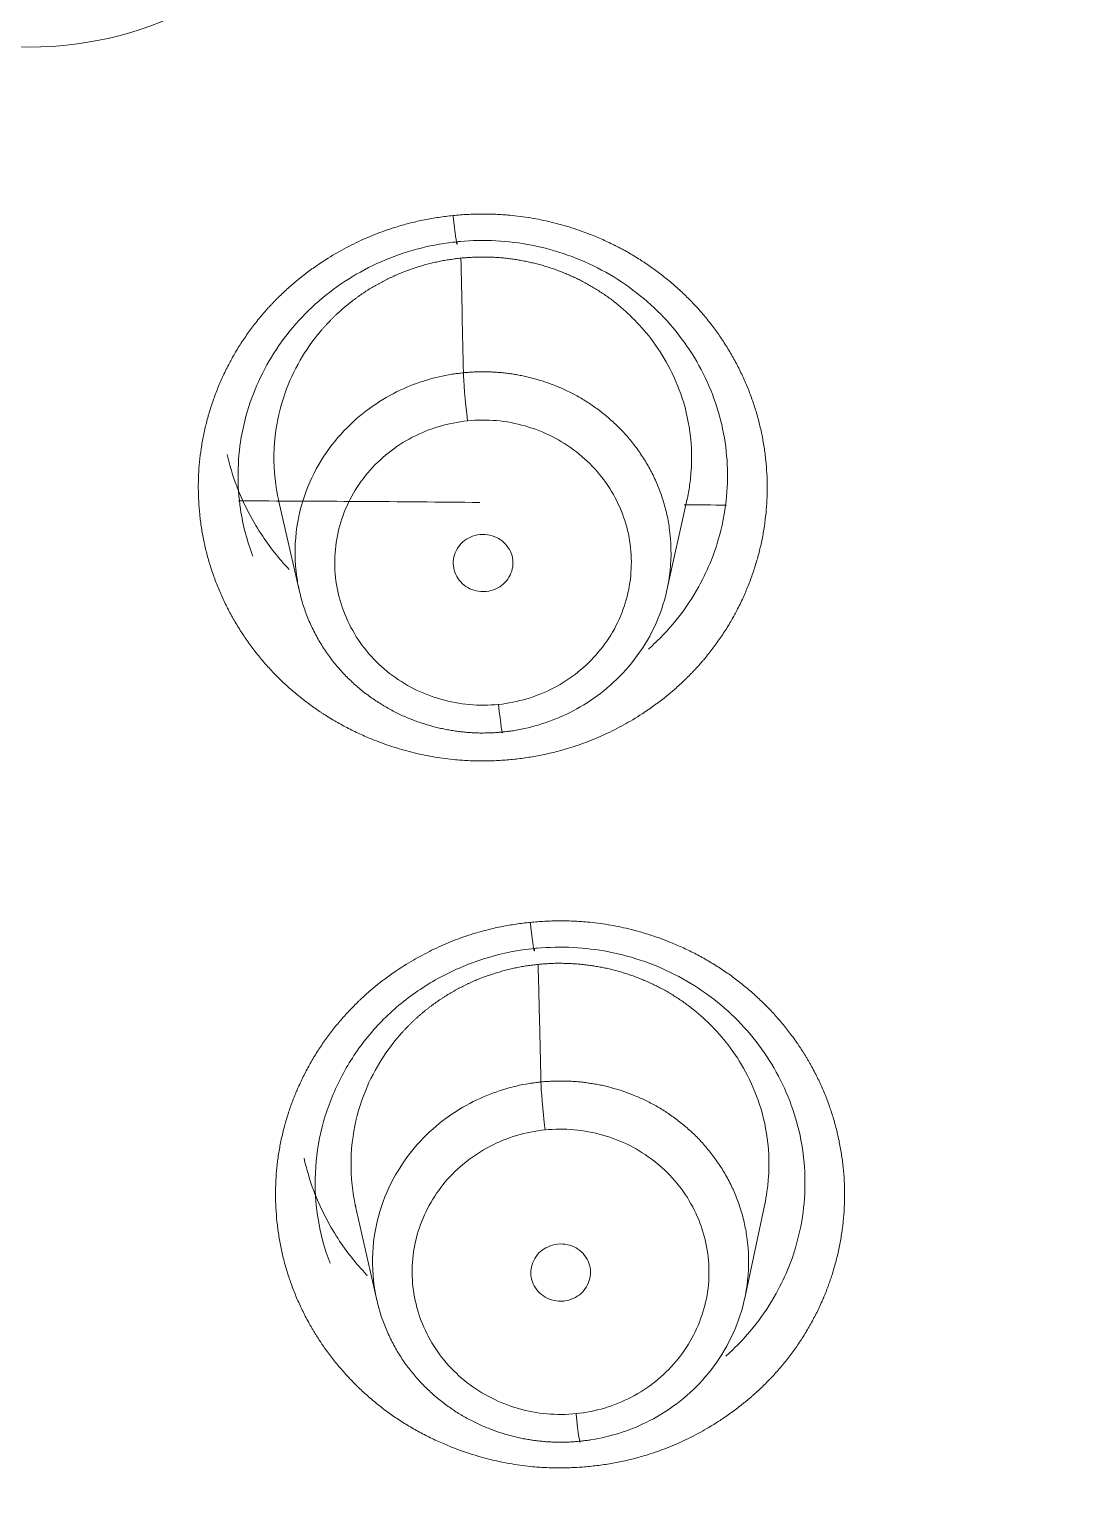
# Model space of a CAD drawing. Extents: x 6534 to 7663, y 0 to 827.
# Drawn here: x 7103.39 to 7111.2, y 495.25 to 506.29 of the extents above; entities that cross this region are included whole.
import ezdxf

# ---------------------------------------------------------------- set-up
doc = ezdxf.new("R2010")
doc.units = 0
doc.header["$LTSCALE"] = 30
doc.header["$MEASUREMENT"] = 0
doc.layers.add('1', color=7, linetype='CONTINUOUS')

msp = doc.modelspace()

# ---------------------------------------------------------------- linework, layer by layer
at = {"layer": '1', "color": 7, "linetype": 'Continuous', "lineweight": 18}
for p, q in [((7105.275, 502.742), (7105.433, 502.052)), ((7108.204, 502.061), (7108.358, 502.751)), ((7105.854, 497.424), (7106.016, 496.704)), ((7108.792, 496.72), (7108.946, 497.442))]:
    msp.add_line(p, q, dxfattribs=at)
for centre, major_axis, ratio, start_param, end_param in [((7103.394, 533.307), (-60.5, 0), 0.961466, 2.420581, 4.712389), ((7103.394, 533.445), (-59.925, 0), 0.961466, 4.712389, 7.853982), ((7103.394, 533.445), (60, 0), 0.961466, 1.582577, 4.712389), ((7103.394, 533.445), (60, 0), 0.961466, 4.72417, 7.853982), ((7103.394, 533.445), (-59.925, 0), 0.961466, 1.570796, 4.712389), ((7106.7, 503.422), (0.03, -0.298), 0.028762, 3.489853, 4.989387), ((7106.934, 501.283), (-0.03, 0.298), 0.028712, 1.847927, 3.364905), ((7107.285, 498.071), (0.03, -0.298), 0.028732, 3.49863, 4.989331), ((7107.519, 495.93), (-0.03, 0.298), 0.028683, 1.847989, 3.373582)]:
    msp.add_ellipse(centre, major_axis=major_axis, ratio=ratio, start_param=start_param, end_param=end_param, dxfattribs=at)
at = {"layer": '1', "color": 7, "linetype": 'Continuous', "lineweight": 13}
for centre, major_axis, start_param, end_param in [((7103.394, 533.307), (59.425, 0), 1.570796, 4.70194), ((7103.394, 533.307), (-59.425, 0), 1.570796, 4.70194), ((7103.394, 533.307), (57.948, 0), 1.579187, 4.712389), ((7103.394, 533.307), (-57.948, 0), 1.579187, 4.712389), ((7103.394, 533.352), (57.403, 0), 1.579486, 4.712389), ((7103.394, 533.352), (57.403, 0), 4.721079, 7.853982), ((7103.394, 508.653), (2.593, 0), 1.570796, 4.712389), ((7103.394, 508.653), (2.593, 0), 4.712389, 7.853982)]:
    msp.add_ellipse(centre, major_axis=major_axis, ratio=0.961466, start_param=start_param, end_param=end_param, dxfattribs=at)
for points, degree, knots in [([(7107.04, 500.785), (7106.615, 500.742), (7106.007, 500.916), (7105.63, 501.105), (7105.466, 501.233), (7105.134, 501.49), (7104.726, 502.215), (7104.637, 503.031), (7104.881, 503.819), (7105.149, 504.137), (7105.281, 504.293), (7105.445, 504.424), (7105.607, 504.552), (7106.165, 504.846), (7106.591, 504.889)], 2, [0, 0, 0, 0.125, 0.1875, 0.25, 0.25, 0.375, 0.5, 0.625, 0.75, 0.75, 0.8125, 0.8125, 0.875, 1, 1, 1]), ([(7106.591, 504.889), (7107.016, 504.932), (7107.624, 504.758), (7108.001, 504.569), (7108.165, 504.441), (7108.497, 504.184), (7108.905, 503.46), (7108.994, 502.643), (7108.75, 501.855), (7108.482, 501.537), (7108.35, 501.381), (7108.186, 501.25), (7108.024, 501.122), (7107.466, 500.828), (7107.04, 500.785)], 2, [0, 0, 0, 0.125, 0.1875, 0.25, 0.25, 0.375, 0.5, 0.625, 0.75, 0.75, 0.8125, 0.8125, 0.875, 1, 1, 1]), ([(7106.934, 501.2), (7106.862, 501.193), (7106.788, 501.192), (7106.642, 501.205), (7106.57, 501.219), (7106.429, 501.259), (7106.361, 501.285), (7106.232, 501.351), (7106.17, 501.39), (7106.056, 501.478), (7106.004, 501.528), (7105.91, 501.636), (7105.869, 501.695), (7105.799, 501.819), (7105.771, 501.884), (7105.727, 502.018), (7105.712, 502.088), (7105.697, 502.228), (7105.697, 502.298), (7105.71, 502.439), (7105.724, 502.508), (7105.765, 502.643), (7105.793, 502.709), (7105.861, 502.833), (7105.902, 502.892), (7105.994, 503.002), (7106.046, 503.052), (7106.158, 503.142), (7106.219, 503.182), (7106.348, 503.249), (7106.416, 503.276), (7106.556, 503.318), (7106.628, 503.332), (7106.7, 503.34)], 3, [0, 0, 0, 0, 0.0625, 0.0625, 0.125, 0.125, 0.1875, 0.1875, 0.25, 0.25, 0.3125, 0.3125, 0.375, 0.375, 0.4375, 0.4375, 0.5, 0.5, 0.5625, 0.5625, 0.625, 0.625, 0.6875, 0.6875, 0.75, 0.75, 0.8125, 0.8125, 0.875, 0.875, 0.9375, 0.9375, 1, 1, 1, 1]), ([(7106.7, 503.34), (7106.773, 503.347), (7106.847, 503.348), (7106.993, 503.335), (7107.065, 503.321), (7107.205, 503.281), (7107.274, 503.255), (7107.403, 503.189), (7107.465, 503.15), (7107.578, 503.062), (7107.631, 503.012), (7107.724, 502.904), (7107.766, 502.845), (7107.836, 502.721), (7107.864, 502.656), (7107.908, 502.522), (7107.923, 502.452), (7107.938, 502.312), (7107.938, 502.242), (7107.925, 502.101), (7107.911, 502.032), (7107.869, 501.897), (7107.842, 501.831), (7107.774, 501.707), (7107.733, 501.648), (7107.641, 501.538), (7107.589, 501.488), (7107.477, 501.398), (7107.416, 501.358), (7107.287, 501.291), (7107.219, 501.263), (7107.079, 501.222), (7107.007, 501.207), (7106.934, 501.2)], 3, [0, 0, 0, 0, 0.0625, 0.0625, 0.125, 0.125, 0.1875, 0.1875, 0.25, 0.25, 0.3125, 0.3125, 0.375, 0.375, 0.4375, 0.4375, 0.5, 0.5, 0.5625, 0.5625, 0.625, 0.625, 0.6875, 0.6875, 0.75, 0.75, 0.8125, 0.8125, 0.875, 0.875, 0.9375, 0.9375, 1, 1, 1, 1]), ([(7108.55, 502.316), (7108.524, 502.248), (7108.419, 502.016), (7108.246, 501.784), (7108.088, 501.638), (7108.066, 501.618)], 3, [0, 0, 0, 0, 0.253378, 0.89643, 1, 1, 1, 1]), ([(7107.623, 495.45), (7107.198, 495.407), (7106.591, 495.581), (7106.214, 495.769), (7105.886, 496.024), (7105.615, 496.337), (7105.514, 496.515), (7105.309, 496.876), (7105.219, 497.701), (7105.343, 498.097), (7105.404, 498.291), (7105.602, 498.65), (7105.868, 498.963), (7106.032, 499.094), (7106.195, 499.222), (7106.751, 499.513), (7107.174, 499.555)], 2, [0, 0, 0, 0.125, 0.1875, 0.25, 0.3125, 0.375, 0.375, 0.5, 0.625, 0.625, 0.6875, 0.75, 0.8125, 0.8125, 0.875, 1, 1, 1]), ([(7107.174, 499.555), (7107.599, 499.598), (7108.207, 499.425), (7108.583, 499.236), (7108.911, 498.981), (7109.182, 498.669), (7109.284, 498.49), (7109.488, 498.129), (7109.578, 497.305), (7109.454, 496.909), (7109.394, 496.714), (7109.196, 496.355), (7108.93, 496.042), (7108.765, 495.912), (7108.602, 495.783), (7108.047, 495.492), (7107.623, 495.45)], 2, [0, 0, 0, 0.125, 0.1875, 0.25, 0.3125, 0.375, 0.375, 0.5, 0.625, 0.625, 0.6875, 0.75, 0.8125, 0.8125, 0.875, 1, 1, 1]), ([(7107.519, 495.848), (7107.447, 495.84), (7107.373, 495.84), (7107.227, 495.853), (7107.155, 495.866), (7107.014, 495.906), (7106.946, 495.933), (7106.816, 495.999), (7106.755, 496.037), (7106.641, 496.126), (7106.589, 496.176), (7106.495, 496.284), (7106.454, 496.343), (7106.384, 496.467), (7106.355, 496.532), (7106.312, 496.666), (7106.297, 496.736), (7106.281, 496.876), (7106.281, 496.947), (7106.294, 497.087), (7106.308, 497.157), (7106.35, 497.292), (7106.378, 497.357), (7106.446, 497.482), (7106.486, 497.541), (7106.579, 497.651), (7106.63, 497.701), (7106.743, 497.791), (7106.804, 497.831), (7106.933, 497.898), (7107, 497.926), (7107.14, 497.967), (7107.213, 497.982), (7107.285, 497.989)], 3, [0, 0, 0, 0, 0.0625, 0.0625, 0.125, 0.125, 0.1875, 0.1875, 0.25, 0.25, 0.3125, 0.3125, 0.375, 0.375, 0.4375, 0.4375, 0.5, 0.5, 0.5625, 0.5625, 0.625, 0.625, 0.6875, 0.6875, 0.75, 0.75, 0.8125, 0.8125, 0.875, 0.875, 0.9375, 0.9375, 1, 1, 1, 1]), ([(7107.285, 497.989), (7107.358, 497.996), (7107.432, 497.997), (7107.578, 497.984), (7107.65, 497.97), (7107.791, 497.93), (7107.859, 497.904), (7107.989, 497.838), (7108.05, 497.799), (7108.164, 497.711), (7108.216, 497.661), (7108.31, 497.552), (7108.351, 497.494), (7108.421, 497.37), (7108.45, 497.305), (7108.493, 497.17), (7108.508, 497.101), (7108.523, 496.961), (7108.524, 496.89), (7108.511, 496.75), (7108.497, 496.68), (7108.455, 496.545), (7108.427, 496.479), (7108.359, 496.355), (7108.319, 496.296), (7108.226, 496.186), (7108.175, 496.136), (7108.062, 496.046), (7108.001, 496.006), (7107.872, 495.939), (7107.804, 495.911), (7107.664, 495.869), (7107.592, 495.855), (7107.519, 495.848)], 3, [0, 0, 0, 0, 0.0625, 0.0625, 0.125, 0.125, 0.1875, 0.1875, 0.25, 0.25, 0.3125, 0.3125, 0.375, 0.375, 0.4375, 0.4375, 0.5, 0.5, 0.5625, 0.5625, 0.625, 0.625, 0.6875, 0.6875, 0.75, 0.75, 0.8125, 0.8125, 0.875, 0.875, 0.9375, 0.9375, 1, 1, 1, 1]), ([(7109.134, 496.98), (7109.108, 496.914), (7109.003, 496.681), (7108.83, 496.449), (7108.672, 496.302), (7108.649, 496.282)], 3, [0, 0, 0, 0, 0.25209, 0.895817, 1, 1, 1, 1])]:
    msp.add_open_spline(points, degree=degree, knots=knots, dxfattribs=at)
for points, weights in [([(7106.591, 504.889), (7106.611, 504.711), (7106.624, 504.627), (7106.623, 504.691)], [1.18944259387, 0.936860439654, 0.936852468962, 1.18941868179]), ([(7107.174, 499.555), (7107.194, 499.377), (7107.207, 499.293), (7107.206, 499.359)], [1.19177800525, 0.936097979773, 0.936074000501, 1.19170606743])]:
    msp.add_rational_spline(points, weights, degree=3, dxfattribs=at)
at = {"layer": '1', "color": 7, "linetype": 'Continuous', "lineweight": 18}
for points, knots in [([(7106.623, 504.691), (7106.63, 504.692), (7106.817, 504.71), (7107.197, 504.69), (7107.727, 504.502), (7108.179, 504.163), (7108.505, 503.709), (7108.672, 503.182), (7108.667, 502.703), (7108.589, 502.419), (7108.55, 502.316)], [0, 0, 0, 0, 0.005651, 0.150997, 0.302038, 0.453629, 0.605121, 0.756636, 0.908131, 1, 1, 1, 1]), ([(7105.081, 502.318), (7105.037, 502.433), (7104.96, 502.729), (7104.965, 503.221), (7105.145, 503.744), (7105.48, 504.192), (7105.941, 504.521), (7106.345, 504.655), (7106.578, 504.687), (7106.623, 504.691)], [0, 0, 0, 0, 0.114075, 0.283085, 0.452147, 0.621095, 0.790177, 0.959695, 1, 1, 1, 1]), ([(7105.276, 502.735), (7105.264, 502.79), (7105.234, 502.967), (7105.239, 503.256), (7105.32, 503.569), (7105.442, 503.818), (7105.545, 503.961), (7105.604, 504.031), (7105.619, 504.047), (7105.633, 504.063), (7105.648, 504.079), (7105.663, 504.094), (7105.678, 504.109), (7105.693, 504.125), (7105.708, 504.139), (7105.724, 504.154), (7105.74, 504.168), (7105.756, 504.183), (7105.772, 504.197), (7105.788, 504.21), (7105.805, 504.224), (7105.822, 504.237), (7105.839, 504.25), (7105.856, 504.263), (7105.873, 504.275), (7105.89, 504.288), (7105.908, 504.3), (7105.926, 504.312), (7105.943, 504.323), (7105.961, 504.335), (7105.98, 504.346), (7105.998, 504.356), (7106.016, 504.367), (7106.035, 504.377), (7106.053, 504.387), (7106.072, 504.397), (7106.091, 504.407), (7106.11, 504.416), (7106.129, 504.425), (7106.148, 504.434), (7106.168, 504.442), (7106.187, 504.451), (7106.206, 504.459), (7106.226, 504.466), (7106.246, 504.474), (7106.265, 504.481), (7106.285, 504.488), (7106.305, 504.495), (7106.325, 504.501), (7106.345, 504.507), (7106.365, 504.513), (7106.385, 504.519), (7106.405, 504.524), (7106.426, 504.529), (7106.446, 504.534), (7106.466, 504.538), (7106.487, 504.543), (7106.507, 504.547), (7106.527, 504.551), (7106.548, 504.554), (7106.568, 504.557), (7106.589, 504.56), (7106.609, 504.563), (7106.63, 504.566), (7106.644, 504.567), (7106.65, 504.568)], [0, 0, 0, 0, 0.066584, 0.21072, 0.336508, 0.44391, 0.532894, 0.54121, 0.549516, 0.557813, 0.5661, 0.574379, 0.582648, 0.590909, 0.59916, 0.607402, 0.615634, 0.623858, 0.632072, 0.640277, 0.648473, 0.65666, 0.664838, 0.673006, 0.681166, 0.689316, 0.697457, 0.705588, 0.713711, 0.721824, 0.729928, 0.738023, 0.746109, 0.754186, 0.762253, 0.770311, 0.77836, 0.7864, 0.794431, 0.802452, 0.810465, 0.818468, 0.826462, 0.834446, 0.842422, 0.850388, 0.858345, 0.866293, 0.874232, 0.882162, 0.890082, 0.897993, 0.905895, 0.913788, 0.921671, 0.929545, 0.937411, 0.945266, 0.953113, 0.960951, 0.968779, 0.976598, 0.984408, 0.992209, 1, 1, 1, 1]), ([(7106.65, 504.568), (7106.663, 504.569), (7106.689, 504.571), (7106.728, 504.574), (7106.766, 504.575), (7106.805, 504.576), (7106.844, 504.576), (7106.883, 504.575), (7106.922, 504.573), (7106.961, 504.57), (7107.001, 504.566), (7107.04, 504.561), (7107.079, 504.555), (7107.118, 504.548), (7107.157, 504.54), (7107.195, 504.531), (7107.234, 504.522), (7107.272, 504.511), (7107.31, 504.499), (7107.348, 504.487), (7107.386, 504.473), (7107.423, 504.459), (7107.46, 504.443), (7107.497, 504.427), (7107.533, 504.41), (7107.569, 504.392), (7107.605, 504.372), (7107.64, 504.352), (7107.674, 504.331), (7107.708, 504.309), (7107.742, 504.287), (7107.775, 504.263), (7107.845, 504.21), (7107.954, 504.114), (7108.094, 503.955), (7108.225, 503.753), (7108.332, 503.504), (7108.397, 503.198), (7108.393, 502.937), (7108.364, 502.78), (7108.356, 502.744)], [0, 0, 0, 0, 0.013014, 0.026057, 0.039128, 0.052229, 0.065357, 0.078515, 0.091701, 0.104916, 0.11816, 0.131432, 0.144733, 0.158062, 0.17142, 0.184807, 0.198223, 0.211667, 0.225139, 0.238641, 0.252171, 0.265729, 0.279316, 0.292932, 0.306577, 0.32025, 0.333951, 0.347681, 0.36144, 0.375228, 0.389044, 0.402888, 0.416761, 0.478992, 0.55175, 0.635026, 0.728808, 0.833085, 0.961652, 1, 1, 1, 1]), ([(7106.669, 503.703), (7106.663, 503.702), (7106.651, 503.701), (7106.632, 503.698), (7106.615, 503.696), (7106.598, 503.694), (7106.523, 503.682), (7106.384, 503.65), (7106.183, 503.573), (7105.978, 503.454), (7105.78, 503.289), (7105.604, 503.072), (7105.469, 502.805), (7105.394, 502.494), (7105.397, 502.254), (7105.421, 502.106), (7105.433, 502.05), (7105.447, 501.995), (7105.463, 501.942), (7105.481, 501.89), (7105.501, 501.838), (7105.523, 501.789), (7105.547, 501.74), (7105.573, 501.693), (7105.6, 501.647), (7105.629, 501.603), (7105.659, 501.561), (7105.69, 501.519), (7105.723, 501.48), (7105.757, 501.442), (7105.792, 501.405), (7105.828, 501.371), (7105.864, 501.337), (7105.902, 501.306), (7105.94, 501.276), (7105.979, 501.248), (7106.018, 501.221), (7106.058, 501.196), (7106.099, 501.172), (7106.139, 501.15), (7106.18, 501.129), (7106.221, 501.11), (7106.262, 501.093), (7106.303, 501.077), (7106.345, 501.062), (7106.386, 501.049), (7106.427, 501.037), (7106.468, 501.026), (7106.508, 501.017), (7106.549, 501.009), (7106.589, 501.002), (7106.629, 500.996), (7106.668, 500.992), (7106.707, 500.988), (7106.746, 500.986), (7106.784, 500.984), (7106.821, 500.984), (7106.858, 500.985), (7106.895, 500.986), (7106.93, 500.988), (7106.954, 500.991), (7106.966, 500.992)], [0, 0, 0, 0, 0.004262, 0.008395, 0.012399, 0.016275, 0.020023, 0.063396, 0.11187, 0.165439, 0.224102, 0.287854, 0.356693, 0.430613, 0.509612, 0.522992, 0.536251, 0.549389, 0.562406, 0.575303, 0.588079, 0.600733, 0.613267, 0.625681, 0.637973, 0.650145, 0.662195, 0.674125, 0.685934, 0.697622, 0.709189, 0.720636, 0.731961, 0.743166, 0.75425, 0.765213, 0.776055, 0.786776, 0.797376, 0.807856, 0.818215, 0.828452, 0.838569, 0.848565, 0.85844, 0.868194, 0.877828, 0.88734, 0.896732, 0.906002, 0.915152, 0.924181, 0.933089, 0.941876, 0.950542, 0.959087, 0.967512, 0.975815, 0.983998, 0.992059, 1, 1, 1, 1]), ([(7106.966, 500.992), (7106.971, 500.992), (7106.983, 500.994), (7107, 500.996), (7107.018, 500.998), (7107.036, 501), (7107.117, 501.013), (7107.266, 501.049), (7107.478, 501.134), (7107.687, 501.261), (7107.882, 501.434), (7108.05, 501.653), (7108.175, 501.916), (7108.242, 502.216), (7108.237, 502.446), (7108.214, 502.589), (7108.202, 502.644), (7108.188, 502.699), (7108.172, 502.752), (7108.154, 502.804), (7108.134, 502.855), (7108.112, 502.905), (7108.088, 502.954), (7108.063, 503.001), (7108.035, 503.046), (7108.007, 503.09), (7107.977, 503.133), (7107.945, 503.174), (7107.913, 503.214), (7107.879, 503.252), (7107.844, 503.288), (7107.808, 503.323), (7107.771, 503.356), (7107.734, 503.388), (7107.696, 503.418), (7107.657, 503.446), (7107.617, 503.473), (7107.578, 503.498), (7107.537, 503.522), (7107.497, 503.544), (7107.456, 503.564), (7107.415, 503.584), (7107.374, 503.601), (7107.332, 503.617), (7107.291, 503.632), (7107.25, 503.645), (7107.209, 503.657), (7107.168, 503.668), (7107.127, 503.677), (7107.087, 503.685), (7107.047, 503.692), (7107.007, 503.698), (7106.967, 503.703), (7106.928, 503.706), (7106.89, 503.708), (7106.852, 503.71), (7106.814, 503.71), (7106.777, 503.71), (7106.741, 503.708), (7106.705, 503.706), (7106.681, 503.704), (7106.669, 503.703)], [0, 0, 0, 0, 0.003868, 0.007805, 0.01181, 0.015885, 0.020029, 0.067464, 0.118836, 0.174144, 0.233385, 0.296555, 0.363653, 0.434676, 0.50962, 0.522978, 0.536216, 0.549334, 0.562332, 0.575211, 0.587969, 0.600607, 0.613126, 0.625525, 0.637803, 0.649962, 0.662001, 0.67392, 0.68572, 0.697399, 0.708958, 0.720398, 0.731718, 0.742917, 0.753997, 0.764957, 0.775797, 0.786518, 0.797118, 0.807598, 0.817959, 0.8282, 0.838321, 0.848322, 0.858203, 0.867964, 0.877606, 0.887127, 0.896529, 0.905811, 0.914973, 0.924015, 0.932937, 0.941739, 0.950422, 0.958984, 0.967427, 0.97575, 0.983953, 0.992037, 1, 1, 1, 1]), ([(7104.888, 503.087), (7104.906, 503.005), (7104.969, 502.796), (7105.121, 502.499), (7105.276, 502.302), (7105.354, 502.219)], [0, 0, 0, 0, 0.25214, 0.659496, 1, 1, 1, 1]), ([(7105.663, 496.984), (7105.653, 497.01), (7105.643, 497.037), (7105.599, 497.174), (7105.574, 497.289), (7105.549, 497.52), (7105.548, 497.637), (7105.57, 497.869), (7105.593, 497.984), (7105.662, 498.207), (7105.708, 498.315), (7105.82, 498.521), (7105.887, 498.619), (7106.039, 498.8), (7106.124, 498.883), (7106.31, 499.032), (7106.411, 499.097), (7106.623, 499.208), (7106.735, 499.254), (7106.966, 499.323), (7107.085, 499.346), (7107.206, 499.359)], [0, 0, 0, 0, 0.026053, 0.026053, 0.134269, 0.134269, 0.242486, 0.242486, 0.350702, 0.350702, 0.458918, 0.458918, 0.567135, 0.567135, 0.675351, 0.675351, 0.783567, 0.783567, 0.891784, 0.891784, 1, 1, 1, 1]), ([(7107.206, 499.359), (7107.212, 499.359), (7107.399, 499.377), (7107.778, 499.358), (7108.309, 499.17), (7108.762, 498.832), (7109.088, 498.377), (7109.256, 497.849), (7109.251, 497.369), (7109.173, 497.084), (7109.134, 496.98)], [0, 0, 0, 0, 0.005282, 0.150388, 0.301427, 0.453064, 0.604605, 0.756178, 0.90773, 1, 1, 1, 1]), ([(7105.857, 497.409), (7105.845, 497.463), (7105.816, 497.638), (7105.821, 497.926), (7105.902, 498.239), (7106.024, 498.488), (7106.127, 498.632), (7106.187, 498.701), (7106.201, 498.717), (7106.215, 498.733), (7106.23, 498.749), (7106.245, 498.764), (7106.26, 498.78), (7106.275, 498.795), (7106.29, 498.81), (7106.306, 498.824), (7106.322, 498.839), (7106.338, 498.853), (7106.354, 498.867), (7106.371, 498.881), (7106.387, 498.894), (7106.404, 498.907), (7106.421, 498.92), (7106.438, 498.933), (7106.455, 498.946), (7106.473, 498.958), (7106.49, 498.97), (7106.508, 498.982), (7106.526, 498.993), (7106.544, 499.005), (7106.562, 499.016), (7106.58, 499.027), (7106.599, 499.037), (7106.617, 499.048), (7106.636, 499.058), (7106.654, 499.067), (7106.673, 499.077), (7106.692, 499.086), (7106.711, 499.095), (7106.731, 499.104), (7106.75, 499.113), (7106.769, 499.121), (7106.789, 499.129), (7106.808, 499.137), (7106.828, 499.144), (7106.848, 499.151), (7106.868, 499.158), (7106.888, 499.165), (7106.908, 499.171), (7106.928, 499.177), (7106.948, 499.183), (7106.968, 499.189), (7106.988, 499.194), (7107.008, 499.199), (7107.029, 499.204), (7107.049, 499.209), (7107.069, 499.213), (7107.09, 499.217), (7107.11, 499.221), (7107.13, 499.225), (7107.151, 499.228), (7107.171, 499.231), (7107.192, 499.233), (7107.212, 499.236), (7107.226, 499.237), (7107.233, 499.238)], [0, 0, 0, 0, 0.064851, 0.209266, 0.335301, 0.442911, 0.532061, 0.540391, 0.548711, 0.557023, 0.565325, 0.573618, 0.581902, 0.590177, 0.598442, 0.606699, 0.614946, 0.623184, 0.631413, 0.639633, 0.647843, 0.656045, 0.664237, 0.67242, 0.680594, 0.688758, 0.696914, 0.70506, 0.713197, 0.721325, 0.729443, 0.737553, 0.745653, 0.753744, 0.761826, 0.769899, 0.777962, 0.786017, 0.794062, 0.802098, 0.810124, 0.818142, 0.82615, 0.834149, 0.842139, 0.850119, 0.858091, 0.866053, 0.874006, 0.88195, 0.889884, 0.89781, 0.905726, 0.913633, 0.921531, 0.929419, 0.937298, 0.945168, 0.953029, 0.960881, 0.968723, 0.976556, 0.98438, 0.992195, 1, 1, 1, 1]), ([(7107.233, 499.238), (7107.246, 499.239), (7107.272, 499.242), (7107.31, 499.244), (7107.349, 499.246), (7107.388, 499.247), (7107.427, 499.246), (7107.466, 499.245), (7107.505, 499.243), (7107.544, 499.24), (7107.583, 499.236), (7107.623, 499.231), (7107.662, 499.225), (7107.701, 499.218), (7107.739, 499.211), (7107.778, 499.202), (7107.817, 499.192), (7107.855, 499.181), (7107.893, 499.17), (7107.931, 499.157), (7107.969, 499.144), (7108.006, 499.129), (7108.043, 499.114), (7108.08, 499.097), (7108.116, 499.08), (7108.152, 499.062), (7108.188, 499.043), (7108.223, 499.023), (7108.257, 499.002), (7108.291, 498.98), (7108.325, 498.957), (7108.358, 498.933), (7108.428, 498.88), (7108.537, 498.784), (7108.677, 498.625), (7108.809, 498.423), (7108.915, 498.174), (7108.981, 497.867), (7108.976, 497.611), (7108.949, 497.458), (7108.943, 497.427)], [0, 0, 0, 0, 0.013075, 0.02618, 0.039313, 0.052474, 0.065665, 0.078885, 0.092133, 0.10541, 0.118716, 0.132051, 0.145415, 0.158807, 0.172228, 0.185678, 0.199156, 0.212664, 0.2262, 0.239765, 0.253358, 0.266981, 0.280632, 0.294312, 0.30802, 0.321757, 0.335523, 0.349318, 0.363141, 0.376993, 0.390873, 0.404782, 0.41872, 0.481247, 0.554358, 0.638041, 0.732282, 0.837066, 0.966249, 1, 1, 1, 1]), ([(7107.254, 498.351), (7107.248, 498.35), (7107.236, 498.349), (7107.218, 498.347), (7107.2, 498.344), (7107.183, 498.342), (7107.107, 498.33), (7106.965, 498.297), (7106.761, 498.218), (7106.555, 498.097), (7106.357, 497.93), (7106.184, 497.712), (7106.051, 497.446), (7105.978, 497.139), (7105.981, 496.901), (7106.006, 496.754), (7106.017, 496.698), (7106.031, 496.644), (7106.047, 496.59), (7106.066, 496.538), (7106.086, 496.487), (7106.108, 496.437), (7106.132, 496.388), (7106.157, 496.341), (7106.184, 496.296), (7106.213, 496.251), (7106.243, 496.209), (7106.275, 496.168), (7106.308, 496.128), (7106.341, 496.09), (7106.376, 496.054), (7106.412, 496.019), (7106.449, 495.986), (7106.487, 495.954), (7106.525, 495.924), (7106.564, 495.896), (7106.603, 495.869), (7106.643, 495.844), (7106.683, 495.82), (7106.724, 495.798), (7106.765, 495.778), (7106.806, 495.759), (7106.847, 495.741), (7106.888, 495.725), (7106.93, 495.71), (7106.971, 495.697), (7107.012, 495.685), (7107.053, 495.674), (7107.093, 495.665), (7107.134, 495.657), (7107.174, 495.65), (7107.214, 495.644), (7107.253, 495.64), (7107.292, 495.636), (7107.331, 495.634), (7107.369, 495.633), (7107.406, 495.632), (7107.443, 495.633), (7107.48, 495.634), (7107.515, 495.637), (7107.539, 495.639), (7107.551, 495.64)], [0, 0, 0, 0, 0.004118, 0.008173, 0.012166, 0.016096, 0.019964, 0.064383, 0.113604, 0.167623, 0.226438, 0.290046, 0.358445, 0.431632, 0.509603, 0.522984, 0.536245, 0.549384, 0.562403, 0.575301, 0.588078, 0.600734, 0.613269, 0.625684, 0.637977, 0.65015, 0.662202, 0.674132, 0.685942, 0.697631, 0.709199, 0.720647, 0.731973, 0.743178, 0.754263, 0.765226, 0.776069, 0.78679, 0.797391, 0.80787, 0.818229, 0.828467, 0.838584, 0.84858, 0.858455, 0.868209, 0.877841, 0.887353, 0.896744, 0.906015, 0.915164, 0.924192, 0.933099, 0.941885, 0.95055, 0.959094, 0.967517, 0.975819, 0.984001, 0.992061, 1, 1, 1, 1]), ([(7107.551, 495.64), (7107.557, 495.641), (7107.568, 495.642), (7107.586, 495.644), (7107.603, 495.646), (7107.621, 495.649), (7107.701, 495.661), (7107.847, 495.696), (7108.057, 495.779), (7108.265, 495.904), (7108.461, 496.075), (7108.63, 496.294), (7108.758, 496.558), (7108.827, 496.86), (7108.823, 497.092), (7108.799, 497.237), (7108.788, 497.292), (7108.774, 497.347), (7108.758, 497.4), (7108.74, 497.452), (7108.72, 497.503), (7108.698, 497.553), (7108.674, 497.602), (7108.648, 497.649), (7108.621, 497.694), (7108.592, 497.738), (7108.562, 497.781), (7108.531, 497.822), (7108.498, 497.862), (7108.464, 497.9), (7108.43, 497.936), (7108.394, 497.971), (7108.357, 498.004), (7108.32, 498.036), (7108.281, 498.066), (7108.242, 498.094), (7108.203, 498.121), (7108.163, 498.146), (7108.123, 498.17), (7108.082, 498.192), (7108.041, 498.213), (7108, 498.232), (7107.959, 498.249), (7107.918, 498.265), (7107.877, 498.28), (7107.835, 498.294), (7107.794, 498.305), (7107.753, 498.316), (7107.713, 498.326), (7107.672, 498.334), (7107.632, 498.34), (7107.592, 498.346), (7107.553, 498.351), (7107.514, 498.354), (7107.475, 498.357), (7107.437, 498.358), (7107.399, 498.358), (7107.362, 498.358), (7107.326, 498.356), (7107.29, 498.354), (7107.266, 498.352), (7107.254, 498.351)], [0, 0, 0, 0, 0.00393, 0.007893, 0.011888, 0.015916, 0.019977, 0.066372, 0.117003, 0.171868, 0.230964, 0.294287, 0.361835, 0.433603, 0.509587, 0.522943, 0.53618, 0.549297, 0.562294, 0.575171, 0.587928, 0.600566, 0.613084, 0.625482, 0.63776, 0.649918, 0.661956, 0.673875, 0.685674, 0.697353, 0.708912, 0.720352, 0.731671, 0.742871, 0.753951, 0.764911, 0.775752, 0.786473, 0.797074, 0.807555, 0.817916, 0.828158, 0.83828, 0.848282, 0.858164, 0.867927, 0.87757, 0.887093, 0.896497, 0.905781, 0.914945, 0.923989, 0.932913, 0.941718, 0.950403, 0.958969, 0.967414, 0.97574, 0.983947, 0.992033, 1, 1, 1, 1]), ([(7105.467, 497.775), (7105.486, 497.692), (7105.549, 497.48), (7105.702, 497.179), (7105.861, 496.978), (7105.943, 496.892), (7105.945, 496.89)], [0, 0, 0, 0, 0.252295, 0.651574, 0.991913, 1, 1, 1, 1])]:
    msp.add_open_spline(points, degree=3, knots=knots, dxfattribs=at)
at = {"layer": '1', "color": 7, "linetype": 'Continuous', "lineweight": 13}
for points in [[(7106.669, 503.703), (7106.666, 503.847), (7106.66, 504.135), (7106.654, 504.424), (7106.65, 504.568)], [(7104.974, 502.736), (7105.581, 502.734), (7106.188, 502.73), (7106.794, 502.724)], [(7108.334, 502.707), (7108.441, 502.706), (7108.547, 502.705), (7108.653, 502.703)], [(7107.254, 498.351), (7107.251, 498.499), (7107.244, 498.794), (7107.237, 499.09), (7107.233, 499.238)]]:
    msp.add_open_spline(points, degree=3, dxfattribs=at)
at = {"layer": '1', "color": 7, "linetype": 'Continuous', "lineweight": 18}
for points in [[(7106.794, 502.482), (7106.741, 502.474), (7106.657, 502.439), (7106.583, 502.313), (7106.597, 502.177), (7106.696, 502.067), (7106.787, 502.05), (7106.841, 502.052)], [(7106.841, 502.052), (7106.894, 502.06), (7106.979, 502.095), (7107.053, 502.221), (7107.039, 502.357), (7106.939, 502.467), (7106.849, 502.484), (7106.794, 502.482)], [(7107.38, 497.128), (7107.326, 497.119), (7107.242, 497.084), (7107.168, 496.959), (7107.182, 496.822), (7107.281, 496.713), (7107.372, 496.695), (7107.427, 496.697)], [(7107.427, 496.697), (7107.48, 496.706), (7107.564, 496.741), (7107.638, 496.867), (7107.624, 497.003), (7107.525, 497.113), (7107.434, 497.13), (7107.38, 497.128)]]:
    msp.add_open_spline(points, degree=3, dxfattribs=at)

doc.saveas('drawing.dxf')
